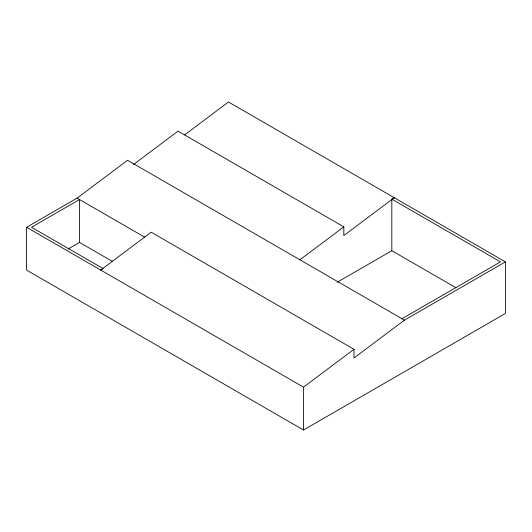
<?xml version="1.0" encoding="UTF-8"?>
<svg xmlns="http://www.w3.org/2000/svg" width="532" height="532" viewBox="0 0 532 532"><rect width="100%" height="100%" fill="white"/><g stroke="black" fill="none" stroke-linecap="round" stroke-linejoin="round"><path stroke-width="0.8" d="M77.074 198.137L127.54 160.278L404.46 320.151L505.4 261.877L505.4 313.448L303.519 430.002L26.6 270.123L26.6 227.27L77.074 198.137L144.717 237.186M133.519 164.514L178.014 131.138L343.818 226.865L343.818 235.583L394.285 197.724L391.825 199.141L391.825 250.712L455.871 287.686M184.651 134.875L228.481 101.998L505.4 261.877M299.988 259.736L343.818 226.865M303.519 430.002L303.519 387.15L353.986 349.291L151.161 232.191L100.694 270.05L103.155 268.627L31.521 227.27L79.527 199.553L79.527 242.406L112.485 261.431M404.46 320.151L353.986 358.009L353.986 349.291M68.063 249.023L79.527 242.406M337.195 282.259L391.825 250.712M401.999 318.735L500.479 261.877L391.825 199.141M26.6 227.27L303.519 387.15"/></g></svg>
